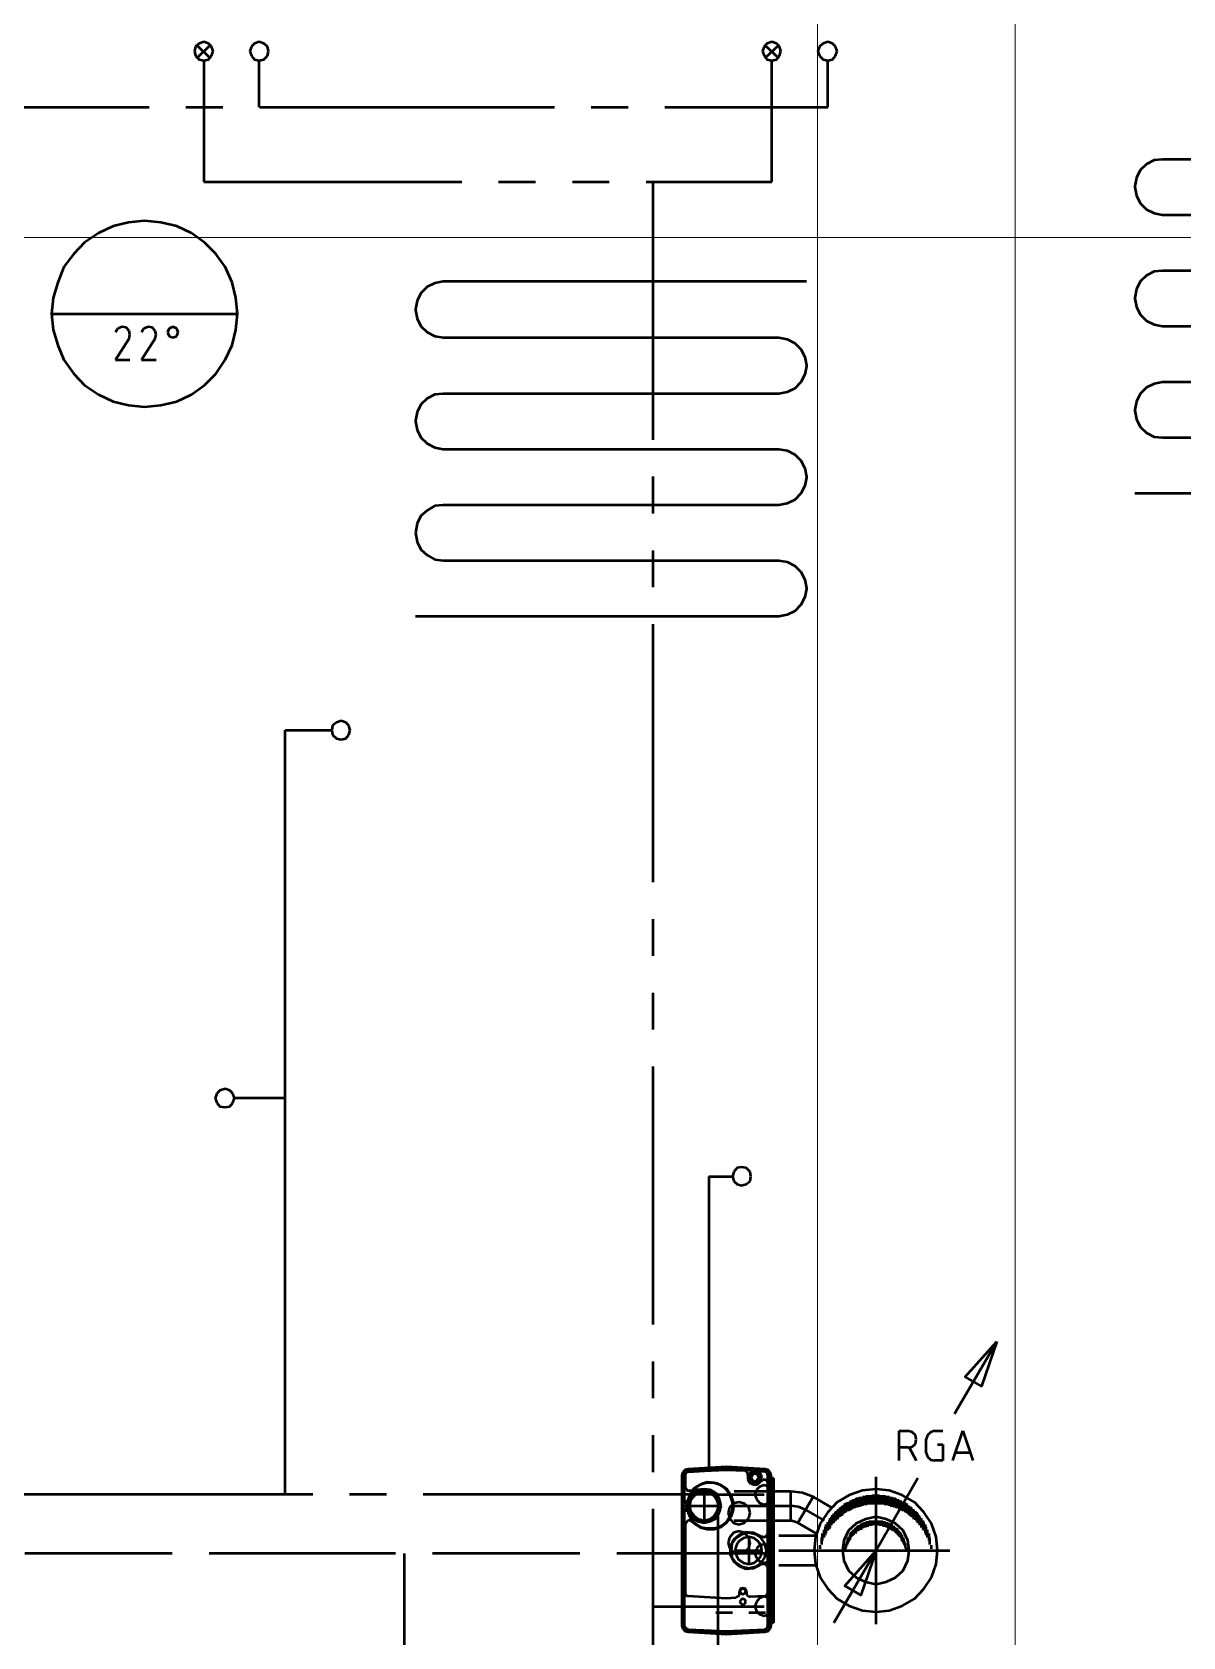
# Model space of a CAD drawing. Header units: metres. Extents: x -4.5 to 35.1, y -3.6 to 25.4.
# Drawn here: x 10.932 to 14.055, y 7.396 to 11.749 of the extents above; entities that cross this region are included whole.
import ezdxf

# ---------------------------------------------------------------- set-up
doc = ezdxf.new("R2010")
doc.units = ezdxf.units.M
for name, pattern in [('GETRENNT2_S6', [1.2, 0.7, -0.1, 0.1, -0.1, 0.1, -0.1]), ('STRICHLINIE2_S3', [0.5, 0.4, -0.1]), ('STRICHPUNKT2_S5', [1.1, 0.8, -0.1, 0.1, -0.1])]:
    doc.linetypes.add(name, pattern=pattern)
doc.layers.add('New_A Stramien', color=7, linetype='Continuous', lineweight=13)
doc.layers.add('Standard', color=7, linetype='Continuous', lineweight=25)

msp = doc.modelspace()

# ---------------------------------------------------------------- linework, layer by layer
at = {"layer": 'New_A Stramien', "color": 252, "linetype": 'Continuous', "lineweight": 13}
msp.add_line((13.6, -1.8), (13.6, 23.46), dxfattribs=at)
msp.add_line((13.6, -1.8), (13.6, 23.46), dxfattribs=at)
at = {"layer": 'Standard', "color": 252, "linetype": 'Continuous', "lineweight": 13}
for p, q in [((13.0633, -3.2638), (13.0633, 25.0491)), ((13.0633, -3.2638), (13.0633, 25.0491)), ((-4.1221, 11.1917), (26.8317, 11.1917)), ((-4.1221, 11.1917), (26.8317, 11.1917))]:
    msp.add_line(p, q, dxfattribs=at)
at = {"layer": 'Standard', "color": 1, "linetype": 'GETRENNT2_S6', "lineweight": 50}
for p, q in [((11.3755, 11.7096), (11.3734, 11.6971)), ((11.3859, 11.718), (11.3755, 11.7096)), ((11.3797, 11.7138), (11.4151, 11.6784)), ((11.4151, 11.7138), (11.3797, 11.6784)), ((11.3984, 11.7221), (11.3859, 11.718)), ((11.4109, 11.718), (11.3984, 11.7221)), ((11.4193, 11.7096), (11.4109, 11.718)), ((11.4234, 11.6971), (11.4193, 11.7096)), ((12.9188, 11.7096), (12.9146, 11.6971)), ((12.9271, 11.718), (12.9188, 11.7096)), ((12.9209, 11.7138), (12.9584, 11.6784)), ((12.9584, 11.7138), (12.9209, 11.6784)), ((12.9396, 11.7221), (12.9271, 11.718)), ((12.9521, 11.718), (12.9396, 11.7221)), ((12.9604, 11.7096), (12.9521, 11.718)), ((12.9646, 11.6971), (12.9604, 11.7096)), ((11.3734, 11.6971), (11.3755, 11.6846)), ((11.3755, 11.6846), (11.3859, 11.6742)), ((11.3859, 11.6742), (11.3984, 11.6721)), ((11.3984, 11.6721), (11.4109, 11.6742)), ((11.3984, 11.6721), (11.3984, 11.343)), ((11.4109, 11.6742), (11.4193, 11.6846)), ((11.4193, 11.6846), (11.4234, 11.6971)), ((12.9146, 11.6971), (12.9188, 11.6846)), ((12.9188, 11.6846), (12.9271, 11.6742)), ((12.9271, 11.6742), (12.9396, 11.6721)), ((12.9396, 11.6721), (12.9521, 11.6742)), ((12.9396, 11.343), (12.9396, 11.6721)), ((12.9521, 11.6742), (12.9604, 11.6846)), ((12.9604, 11.6846), (12.9646, 11.6971)), ((11.3984, 11.343), (12.9396, 11.343)), ((12.6167, 11.343), (12.6167, 6.0787)), ((12.6167, 7.4781), (12.9188, 7.4781))]:
    msp.add_line(p, q, dxfattribs=at)
at = {"layer": 'Standard', "color": 5, "linetype": 'Continuous', "lineweight": 50}
for p, q in [((11.5276, 11.7096), (11.5234, 11.6971)), ((11.5359, 11.718), (11.5276, 11.7096)), ((11.5485, 11.7221), (11.5359, 11.718)), ((11.561, 11.718), (11.5485, 11.7221)), ((11.5714, 11.7096), (11.561, 11.718)), ((11.5735, 11.6971), (11.5714, 11.7096)), ((13.0688, 11.7096), (13.0646, 11.6971)), ((13.0792, 11.718), (13.0688, 11.7096)), ((13.0917, 11.7221), (13.0792, 11.718)), ((13.1042, 11.718), (13.0917, 11.7221)), ((13.1125, 11.7096), (13.1042, 11.718)), ((13.1167, 11.6971), (13.1125, 11.7096)), ((11.5234, 11.6971), (11.5276, 11.6846)), ((11.5276, 11.6846), (11.5359, 11.6742)), ((11.5359, 11.6742), (11.5485, 11.6721)), ((11.5485, 11.6721), (11.561, 11.6742)), ((11.5485, 11.5451), (11.5485, 11.6721)), ((11.561, 11.6742), (11.5714, 11.6846)), ((11.5714, 11.6846), (11.5735, 11.6971)), ((13.0646, 11.6971), (13.0688, 11.6846)), ((13.0688, 11.6846), (13.0792, 11.6742)), ((13.0792, 11.6742), (13.0917, 11.6721)), ((13.0917, 11.6721), (13.1042, 11.6742)), ((13.0917, 11.5451), (13.0917, 11.6721)), ((13.1042, 11.6742), (13.1125, 11.6846)), ((13.1125, 11.6846), (13.1167, 11.6971)), ((11.6187, 7.7823), (11.6187, 9.8554)), ((11.6187, 9.8554), (11.7458, 9.8554)), ((11.7478, 9.8679), (11.7458, 9.8554)), ((11.7458, 9.8554), (11.7478, 9.8429)), ((11.7583, 9.8762), (11.7478, 9.8679)), ((11.7478, 9.8429), (11.7583, 9.8324)), ((11.7708, 9.8804), (11.7583, 9.8762)), ((11.7833, 9.8762), (11.7708, 9.8804)), ((11.7916, 9.8679), (11.7833, 9.8762)), ((11.7833, 9.8324), (11.7916, 9.8429)), ((11.7958, 9.8554), (11.7916, 9.8679)), ((11.7916, 9.8429), (11.7958, 9.8554)), ((11.7583, 9.8324), (11.7708, 9.8304)), ((11.7708, 9.8304), (11.7833, 9.8324)), ((11.4562, 8.8824), (11.4416, 8.8782)), ((11.4687, 8.8782), (11.4562, 8.8824)), ((11.4332, 8.8699), (11.4291, 8.8574)), ((11.4291, 8.8574), (11.4332, 8.8449)), ((11.4416, 8.8782), (11.4332, 8.8699)), ((11.4332, 8.8449), (11.4416, 8.8345)), ((11.477, 8.8699), (11.4687, 8.8782)), ((11.4687, 8.8345), (11.477, 8.8449)), ((11.4811, 8.8574), (11.477, 8.8699)), ((11.477, 8.8449), (11.4811, 8.8574)), ((11.6187, 8.8574), (11.4811, 8.8574)), ((11.4416, 8.8345), (11.4562, 8.8324)), ((11.4562, 8.8324), (11.4687, 8.8345)), ((12.8453, 8.6678), (12.8369, 8.6574)), ((12.8578, 8.6699), (12.8453, 8.6678)), ((12.8703, 8.6678), (12.8578, 8.6699)), ((12.8807, 8.6574), (12.8703, 8.6678)), ((12.7687, 8.6449), (12.8328, 8.6449)), ((12.8369, 8.6574), (12.8328, 8.6449)), ((12.8328, 8.6449), (12.8369, 8.6324)), ((12.8369, 8.6324), (12.8453, 8.624)), ((12.8453, 8.624), (12.8578, 8.6199)), ((12.8578, 8.6199), (12.8703, 8.624)), ((12.8703, 8.624), (12.8807, 8.6324)), ((12.8828, 8.6449), (12.8807, 8.6574)), ((12.8807, 8.6324), (12.8828, 8.6449))]:
    msp.add_line(p, q, dxfattribs=at)
at = {"layer": 'Standard', "color": 5, "linetype": 'STRICHPUNKT2_S5', "lineweight": 50}
for p, q in [((10.4498, 11.5451), (13.0917, 11.5451)), ((12.7687, 8.6449), (12.7687, 7.7823)), ((12.7937, 7.7823), (10.4498, 7.7823)), ((12.7937, 6.9718), (12.7937, 7.7823))]:
    msp.add_line(p, q, dxfattribs=at)
at = {"layer": 'Standard', "color": 52, "linetype": 'Continuous', "lineweight": 50}
for p, q in [((13.9397, 11.3742), (13.9293, 11.3534)), ((13.9563, 11.3909), (13.9397, 11.3742)), ((13.9772, 11.4013), (13.9563, 11.3909)), ((14.0001, 11.4034), (13.9772, 11.4013)), ((14.9856, 11.4034), (14.0001, 11.4034)), ((13.9293, 11.3534), (13.9251, 11.3305)), ((13.9251, 11.3305), (13.9251, 11.3284)), ((13.9251, 11.3284), (13.9293, 11.3055)), ((13.9293, 11.3055), (13.9397, 11.2846)), ((13.9397, 11.2846), (13.9563, 11.268)), ((11.1937, 11.2325), (11.152, 11.2221)), ((11.2374, 11.2367), (11.1937, 11.2325)), ((11.2812, 11.2325), (11.2374, 11.2367)), ((11.3249, 11.2221), (11.2812, 11.2325)), ((13.9563, 11.268), (13.9772, 11.2575)), ((13.9772, 11.2575), (14.0001, 11.2534)), ((14.0001, 11.2534), (14.9106, 11.2534)), ((11.1124, 11.2034), (11.0749, 11.1784)), ((11.152, 11.2221), (11.1124, 11.2034)), ((11.3645, 11.2034), (11.3249, 11.2221)), ((11.3999, 11.1784), (11.3645, 11.2034)), ((11.0457, 11.1471), (11.0186, 11.1117)), ((11.0749, 11.1784), (11.0457, 11.1471)), ((11.4312, 11.1471), (11.3999, 11.1784)), ((11.4562, 11.1117), (11.4312, 11.1471)), ((11.0186, 11.1117), (11.002, 11.07)), ((11.4749, 11.07), (11.4562, 11.1117)), ((14.0001, 11.1013), (13.9772, 11.0992)), ((14.9106, 11.1013), (14.0001, 11.1013)), ((11.002, 11.07), (10.9895, 11.0284)), ((11.4854, 11.0284), (11.4749, 11.07)), ((12.0041, 11.0575), (11.9875, 11.0408)), ((12.025, 11.0679), (12.0041, 11.0575)), ((12.0479, 11.0721), (12.025, 11.0679)), ((13.0334, 11.0721), (12.0479, 11.0721)), ((13.9397, 11.0721), (13.9293, 11.0513)), ((13.9563, 11.0888), (13.9397, 11.0721)), ((13.9772, 11.0992), (13.9563, 11.0888)), ((10.9895, 11.0284), (10.9853, 10.9846)), ((11.4895, 10.9846), (11.4854, 11.0284)), ((11.977, 11.02), (11.9729, 10.9971)), ((11.9875, 11.0408), (11.977, 11.02)), ((13.9293, 11.0513), (13.9251, 11.0284)), ((13.9251, 11.0284), (13.9251, 11.0263)), ((13.9251, 11.0263), (13.9293, 11.0034)), ((10.9853, 10.9846), (11.4895, 10.9846)), ((10.9853, 10.9846), (10.9895, 10.9409)), ((11.4854, 10.9409), (11.4895, 10.9846)), ((11.9729, 10.9971), (11.9729, 10.995)), ((11.9729, 10.995), (11.977, 10.9721)), ((11.977, 10.9721), (11.9875, 10.9513)), ((13.9293, 11.0034), (13.9397, 10.9825)), ((13.9397, 10.9825), (13.9563, 10.9659)), ((10.9895, 10.9409), (11.002, 10.8992)), ((11.1645, 10.945), (11.1582, 10.9346)), ((11.177, 10.9492), (11.1645, 10.945)), ((11.1874, 10.9471), (11.177, 10.9492)), ((11.1957, 10.9388), (11.1874, 10.9471)), ((11.1978, 10.9284), (11.1957, 10.9388)), ((11.1957, 10.9179), (11.1978, 10.9284)), ((11.2353, 10.945), (11.2291, 10.9346)), ((11.2478, 10.9492), (11.2353, 10.945)), ((11.2582, 10.9471), (11.2478, 10.9492)), ((11.2666, 10.9388), (11.2582, 10.9471)), ((11.2687, 10.9284), (11.2666, 10.9388)), ((11.2666, 10.9179), (11.2687, 10.9284)), ((11.3041, 10.945), (11.2999, 10.9346)), ((11.2999, 10.9346), (11.3041, 10.9242)), ((11.3145, 10.9492), (11.3041, 10.945)), ((11.3249, 10.945), (11.3145, 10.9492)), ((11.3291, 10.9346), (11.3249, 10.945)), ((11.3249, 10.9242), (11.3291, 10.9346)), ((11.4749, 10.8992), (11.4854, 10.9409)), ((11.9875, 10.9513), (12.0041, 10.9346)), ((12.0041, 10.9346), (12.025, 10.9242)), ((13.9563, 10.9659), (13.9772, 10.9554)), ((13.9772, 10.9554), (14.0001, 10.9513)), ((14.0001, 10.9513), (14.9106, 10.9513)), ((11.002, 10.8992), (11.0186, 10.8596)), ((11.1957, 10.9179), (11.1582, 10.8596)), ((11.2666, 10.9179), (11.2291, 10.8596)), ((11.3041, 10.9242), (11.3145, 10.92)), ((11.3145, 10.92), (11.3249, 10.9242)), ((11.4562, 10.8596), (11.4749, 10.8992)), ((12.025, 10.9242), (12.0479, 10.92)), ((12.0479, 10.92), (12.9584, 10.92)), ((12.9584, 10.92), (12.9813, 10.9159)), ((12.9813, 10.9159), (13.0021, 10.9054)), ((13.0021, 10.9054), (13.0188, 10.8888)), ((13.0188, 10.8888), (13.0292, 10.8679)), ((11.0186, 10.8596), (11.0457, 10.8221)), ((11.1582, 10.8596), (11.1978, 10.8596)), ((11.2291, 10.8596), (11.2687, 10.8596)), ((11.4312, 10.8221), (11.4562, 10.8596)), ((13.0292, 10.8679), (13.0334, 10.845)), ((13.0334, 10.8429), (13.0292, 10.82)), ((13.0334, 10.845), (13.0334, 10.8429)), ((11.0457, 10.8221), (11.0749, 10.7908)), ((11.3999, 10.7908), (11.4312, 10.8221)), ((13.0188, 10.7992), (13.0021, 10.7825)), ((13.0292, 10.82), (13.0188, 10.7992)), ((14.0001, 10.7992), (13.9772, 10.795)), ((14.9106, 10.7992), (14.0001, 10.7992)), ((11.0749, 10.7908), (11.1124, 10.7658)), ((11.1124, 10.7658), (11.152, 10.7471)), ((11.3249, 10.7471), (11.3645, 10.7658)), ((11.3645, 10.7658), (11.3999, 10.7908)), ((12.0041, 10.7554), (11.9875, 10.7388)), ((12.025, 10.7658), (12.0041, 10.7554)), ((12.0479, 10.7679), (12.025, 10.7658)), ((12.9584, 10.7679), (12.0479, 10.7679)), ((12.9813, 10.7721), (12.9584, 10.7679)), ((13.0021, 10.7825), (12.9813, 10.7721)), ((13.9397, 10.7679), (13.9293, 10.7471)), ((13.9563, 10.7846), (13.9397, 10.7679)), ((13.9772, 10.795), (13.9563, 10.7846)), ((11.152, 10.7471), (11.1937, 10.7367)), ((11.1937, 10.7367), (11.2374, 10.7325)), ((11.2374, 10.7325), (11.2812, 10.7367)), ((11.2812, 10.7367), (11.3249, 10.7471)), ((11.977, 10.7179), (11.9729, 10.695)), ((11.9875, 10.7388), (11.977, 10.7179)), ((13.9293, 10.7471), (13.9251, 10.7242)), ((13.9251, 10.7242), (13.9251, 10.7221)), ((13.9251, 10.7221), (13.9293, 10.6992)), ((11.9729, 10.695), (11.9729, 10.6929)), ((11.9729, 10.6929), (11.977, 10.67)), ((11.977, 10.67), (11.9875, 10.6492)), ((13.9293, 10.6992), (13.9397, 10.6783)), ((13.9397, 10.6783), (13.9563, 10.6617)), ((11.9875, 10.6492), (12.0041, 10.6325)), ((12.0041, 10.6325), (12.025, 10.6221)), ((12.025, 10.6221), (12.0479, 10.6179)), ((13.9563, 10.6617), (13.9772, 10.6512)), ((13.9772, 10.6512), (14.0001, 10.6492)), ((14.0001, 10.6492), (14.9106, 10.6492)), ((12.0479, 10.6179), (12.9584, 10.6179)), ((12.9584, 10.6179), (12.9813, 10.6137)), ((12.9813, 10.6137), (13.0021, 10.6033)), ((13.0021, 10.6033), (13.0188, 10.5867)), ((13.0188, 10.5867), (13.0292, 10.5658)), ((13.0292, 10.5658), (13.0334, 10.5429)), ((13.0334, 10.5408), (13.0292, 10.5179)), ((13.0334, 10.5429), (13.0334, 10.5408)), ((13.0188, 10.4971), (13.0021, 10.4804)), ((13.0292, 10.5179), (13.0188, 10.4971)), ((14.9106, 10.4971), (13.9251, 10.4971)), ((12.0041, 10.4512), (11.9875, 10.4367)), ((12.025, 10.4637), (12.0041, 10.4512)), ((12.0479, 10.4658), (12.025, 10.4637)), ((12.9584, 10.4658), (12.0479, 10.4658)), ((12.9813, 10.47), (12.9584, 10.4658)), ((13.0021, 10.4804), (12.9813, 10.47)), ((11.977, 10.4158), (11.9729, 10.3908)), ((11.9875, 10.4367), (11.977, 10.4158)), ((11.9729, 10.3908), (11.977, 10.3658)), ((11.977, 10.3658), (11.9875, 10.345)), ((11.9875, 10.345), (12.0041, 10.3304)), ((12.0041, 10.3304), (12.025, 10.3179)), ((12.025, 10.3179), (12.0479, 10.3158)), ((12.0479, 10.3158), (12.9584, 10.3158)), ((12.9584, 10.3158), (12.9813, 10.3116)), ((12.9813, 10.3116), (13.0021, 10.3012)), ((13.0021, 10.3012), (13.0188, 10.2846)), ((13.0188, 10.2846), (13.0292, 10.2637)), ((13.0292, 10.2637), (13.0334, 10.2408)), ((13.0334, 10.2387), (13.0292, 10.2158)), ((13.0334, 10.2408), (13.0334, 10.2387)), ((13.0188, 10.195), (13.0021, 10.1783)), ((13.0292, 10.2158), (13.0188, 10.195)), ((12.9584, 10.1637), (11.9729, 10.1637)), ((12.9813, 10.1679), (12.9584, 10.1637)), ((13.0021, 10.1783), (12.9813, 10.1679))]:
    msp.add_line(p, q, dxfattribs=at)
at = {"layer": 'Standard', "color": 3, "linetype": 'Continuous', "lineweight": 50}
for p, q in [((13.5501, 8.1969), (13.4355, 8.0011)), ((13.2855, 7.874), (13.2855, 7.9552)), ((13.2855, 7.9552), (13.3084, 7.9552)), ((13.3209, 7.9511), (13.3084, 7.9552)), ((13.3292, 7.9427), (13.3209, 7.9511)), ((13.3313, 7.9323), (13.3292, 7.9427)), ((13.3292, 7.9198), (13.3313, 7.9323)), ((13.3625, 7.9427), (13.3584, 7.9323)), ((13.3584, 7.8948), (13.3584, 7.9323)), ((13.3709, 7.9511), (13.3625, 7.9427)), ((13.3813, 7.9552), (13.3709, 7.9511)), ((13.3813, 7.9552), (13.4042, 7.9552)), ((13.4313, 7.874), (13.4584, 7.9552)), ((13.4584, 7.9552), (13.4855, 7.874)), ((13.3084, 7.9094), (13.2855, 7.9094)), ((13.3084, 7.9094), (13.3209, 7.9115)), ((13.3125, 7.9094), (13.3313, 7.874)), ((13.3209, 7.9115), (13.3292, 7.9198)), ((13.3584, 7.8948), (13.3625, 7.8844)), ((13.3625, 7.8844), (13.3709, 7.8761)), ((13.3896, 7.9177), (13.4042, 7.9177)), ((13.4042, 7.9177), (13.4042, 7.874)), ((13.4771, 7.8948), (13.4396, 7.8948)), ((12.6979, 7.8427), (12.6958, 7.8344)), ((12.7042, 7.849), (12.6979, 7.8427)), ((12.7021, 7.8448), (12.6979, 7.8344)), ((12.7125, 7.849), (12.7021, 7.8448)), ((12.7062, 7.8407), (12.7021, 7.8344)), ((12.7125, 7.8511), (12.7042, 7.849)), ((12.7062, 7.8407), (12.7042, 7.8365)), ((12.7042, 7.8365), (12.7042, 7.8344)), ((12.7125, 7.8448), (12.7062, 7.8407)), ((12.7083, 7.8427), (12.7062, 7.8407)), ((12.7125, 7.8427), (12.7083, 7.8427)), ((12.8167, 7.8573), (12.7125, 7.8511)), ((12.7125, 7.849), (12.8167, 7.8552)), ((12.7125, 7.8448), (12.8167, 7.849)), ((12.8167, 7.849), (12.7125, 7.8427)), ((12.9209, 7.8511), (12.8167, 7.8573)), ((12.8167, 7.8552), (12.9209, 7.849)), ((12.8167, 7.849), (12.8167, 7.8511)), ((12.8834, 7.8469), (12.8167, 7.849)), ((12.8167, 7.849), (12.8667, 7.8469)), ((12.8709, 7.8448), (12.8667, 7.8469)), ((12.8729, 7.8427), (12.8709, 7.8448)), ((12.875, 7.8386), (12.8729, 7.8427)), ((12.875, 7.8344), (12.875, 7.8386)), ((12.8771, 7.8365), (12.875, 7.8281)), ((12.8834, 7.8448), (12.8771, 7.8365)), ((12.8792, 7.8365), (12.8771, 7.8281)), ((12.8854, 7.8427), (12.8792, 7.8365)), ((12.8834, 7.8386), (12.8792, 7.8281)), ((12.8834, 7.8469), (12.8854, 7.8448)), ((12.8854, 7.8448), (12.8834, 7.8448)), ((12.8938, 7.8427), (12.8834, 7.8386)), ((12.8875, 7.8365), (12.8834, 7.8281)), ((12.8938, 7.8448), (12.8854, 7.8427)), ((12.8938, 7.8386), (12.8875, 7.8365)), ((12.9021, 7.8427), (12.8938, 7.8448)), ((12.9042, 7.8386), (12.8938, 7.8427)), ((12.9, 7.8365), (12.8938, 7.8386)), ((12.9042, 7.8281), (12.9, 7.8365)), ((12.9084, 7.8365), (12.9021, 7.8427)), ((12.9042, 7.8427), (12.9042, 7.8448)), ((12.9042, 7.8448), (12.9063, 7.8448)), ((12.9104, 7.8365), (12.9042, 7.8427)), ((12.9084, 7.8281), (12.9042, 7.8386)), ((12.9209, 7.8448), (12.9063, 7.8448)), ((12.9104, 7.8281), (12.9084, 7.8365)), ((12.9125, 7.8261), (12.9104, 7.8365)), ((12.9292, 7.849), (12.9209, 7.8511)), ((12.9313, 7.8448), (12.9209, 7.849)), ((12.9271, 7.8407), (12.9209, 7.8448)), ((12.9292, 7.8344), (12.9271, 7.8407)), ((12.9354, 7.8427), (12.9292, 7.849)), ((12.9354, 7.8344), (12.9313, 7.8448)), ((12.9375, 7.8344), (12.9354, 7.8427)), ((13.3709, 7.8761), (13.3813, 7.874)), ((13.4042, 7.874), (13.3813, 7.874)), ((12.6958, 7.8344), (12.6958, 7.426)), ((12.6979, 7.426), (12.6979, 7.8344)), ((12.7021, 7.8344), (12.7021, 7.7635)), ((12.7042, 7.8344), (12.7042, 7.8052)), ((12.7042, 7.8052), (12.7042, 7.8011)), ((12.7042, 7.8011), (12.7062, 7.799)), ((12.7062, 7.799), (12.7083, 7.7948)), ((12.7083, 7.7948), (12.7104, 7.7927)), ((12.7104, 7.7927), (12.7208, 7.7927)), ((12.7271, 7.7948), (12.7167, 7.7802)), ((12.7354, 7.8031), (12.7208, 7.7886)), ((12.7208, 7.7927), (12.725, 7.7948)), ((12.7375, 7.7948), (12.7229, 7.7844)), ((12.725, 7.7948), (12.7292, 7.799)), ((12.7438, 7.8073), (12.7271, 7.7948)), ((12.7458, 7.8094), (12.7292, 7.799)), ((12.7521, 7.8115), (12.7354, 7.8031)), ((12.7562, 7.7969), (12.7375, 7.7948)), ((12.7562, 7.7927), (12.7396, 7.7886)), ((12.7562, 7.7927), (12.7396, 7.7906)), ((12.7625, 7.8136), (12.7438, 7.8073)), ((12.7646, 7.8156), (12.7458, 7.8094)), ((12.7729, 7.8136), (12.7521, 7.8115)), ((12.7729, 7.7948), (12.7562, 7.7969)), ((12.7708, 7.7886), (12.7562, 7.7927)), ((12.7729, 7.7906), (12.7562, 7.7927)), ((12.7812, 7.8136), (12.7625, 7.8136)), ((12.7833, 7.8136), (12.7646, 7.8156)), ((12.7917, 7.8115), (12.7729, 7.8136)), ((12.7896, 7.7844), (12.7729, 7.7948)), ((12.8, 7.8073), (12.7812, 7.8136)), ((12.8021, 7.8073), (12.7833, 7.8136)), ((12.8084, 7.8031), (12.7917, 7.8115)), ((12.8167, 7.7948), (12.8, 7.8073)), ((12.8188, 7.7969), (12.8021, 7.8073)), ((12.8229, 7.7886), (12.8084, 7.8031)), ((12.8271, 7.7802), (12.8167, 7.7948)), ((12.8292, 7.7802), (12.8188, 7.7969)), ((12.875, 7.8344), (12.875, 7.824)), ((12.875, 7.8281), (12.8771, 7.8198)), ((12.875, 7.824), (12.8792, 7.8136)), ((12.8771, 7.8281), (12.8792, 7.8198)), ((12.8771, 7.8198), (12.8834, 7.8136)), ((12.8792, 7.8281), (12.8834, 7.8177)), ((12.8792, 7.8198), (12.8854, 7.8136)), ((12.8792, 7.8136), (12.8896, 7.8094)), ((12.8834, 7.8281), (12.8875, 7.8219)), ((12.8834, 7.8177), (12.8938, 7.8156)), ((12.8834, 7.8136), (12.8938, 7.8094)), ((12.8854, 7.8136), (12.8938, 7.8115)), ((12.8875, 7.8219), (12.8938, 7.8177)), ((12.8896, 7.8094), (12.9, 7.8094)), ((12.8938, 7.8177), (12.9, 7.8219)), ((12.8938, 7.8156), (12.9042, 7.8177)), ((12.8938, 7.8115), (12.9021, 7.8136)), ((12.8938, 7.8094), (12.9021, 7.8115)), ((12.8979, 7.7948), (12.8938, 7.7823)), ((12.9063, 7.8031), (12.8979, 7.7948)), ((12.9, 7.8219), (12.9042, 7.8281)), ((12.9, 7.8094), (12.9084, 7.8156)), ((12.9021, 7.8136), (12.9084, 7.8198)), ((12.9021, 7.8115), (12.9084, 7.8177)), ((12.9042, 7.8177), (12.9084, 7.8281)), ((12.9188, 7.8073), (12.9063, 7.8031)), ((12.9084, 7.8198), (12.9104, 7.8281)), ((12.9084, 7.8177), (12.9125, 7.8261)), ((12.9104, 7.8177), (12.9084, 7.8156)), ((12.9125, 7.8198), (12.9104, 7.8177)), ((12.9167, 7.8219), (12.9125, 7.8198)), ((12.9229, 7.8219), (12.9167, 7.8219)), ((12.9313, 7.8031), (12.9188, 7.8073)), ((12.925, 7.8198), (12.9229, 7.8219)), ((12.9271, 7.8177), (12.925, 7.8198)), ((12.9292, 7.8136), (12.9271, 7.8177)), ((12.9292, 7.426), (12.9292, 7.8344)), ((12.9292, 7.8115), (12.9292, 7.8136)), ((12.9292, 7.6802), (12.9292, 7.8115)), ((12.9417, 7.7948), (12.9313, 7.8031)), ((12.9354, 7.8344), (12.9354, 7.426)), ((12.9375, 7.426), (12.9375, 7.8344)), ((12.9438, 7.8261), (12.9375, 7.8261)), ((12.9396, 7.8261), (12.9396, 7.4323)), ((12.9396, 7.7906), (12.9396, 7.7927)), ((12.9438, 7.7823), (12.9417, 7.7948)), ((12.9438, 7.8261), (12.9438, 7.4343)), ((13.1855, 7.7927), (13.15, 7.7802)), ((13.223, 7.7969), (13.1855, 7.7927)), ((13.223, 7.4302), (13.223, 7.8302)), ((13.3355, 7.8261), (13.223, 7.6302)), ((13.2584, 7.7927), (13.223, 7.7969)), ((13.2938, 7.7802), (13.2584, 7.7927)), ((12.6979, 7.7635), (12.6979, 7.7656)), ((12.7083, 7.7635), (12.6979, 7.7635)), ((12.6979, 7.7635), (12.6979, 7.7385)), ((12.6979, 7.7385), (12.6979, 7.7635)), ((12.7, 7.7635), (12.7, 7.7656)), ((12.7083, 7.7635), (12.7, 7.7635)), ((12.7104, 7.7615), (12.7, 7.7615)), ((12.7, 7.7615), (12.7, 7.7594)), ((12.7083, 7.7594), (12.7, 7.7594)), ((12.7, 7.751), (12.7, 7.7531)), ((12.7, 7.751), (12.7083, 7.751)), ((12.7083, 7.751), (12.7, 7.751)), ((12.7125, 7.7698), (12.7083, 7.751)), ((12.7083, 7.7635), (12.7083, 7.7385)), ((12.7083, 7.751), (12.7125, 7.7323)), ((12.7167, 7.7802), (12.7104, 7.7615)), ((12.7125, 7.7698), (12.7104, 7.751)), ((12.7104, 7.751), (12.7125, 7.7344)), ((12.7208, 7.7886), (12.7125, 7.7698)), ((12.7229, 7.7844), (12.7125, 7.7698)), ((12.7187, 7.7677), (12.7146, 7.751)), ((12.7167, 7.7677), (12.7146, 7.751)), ((12.7146, 7.751), (12.7187, 7.7365)), ((12.7146, 7.751), (12.7167, 7.7344)), ((12.7271, 7.7802), (12.7167, 7.7677)), ((12.7187, 7.7656), (12.7167, 7.751)), ((12.7167, 7.751), (12.7187, 7.7365)), ((12.7271, 7.7802), (12.7187, 7.7677)), ((12.7292, 7.7781), (12.7187, 7.7656)), ((12.7187, 7.751), (12.7937, 7.751)), ((12.7187, 7.751), (12.7937, 7.751)), ((12.7396, 7.7906), (12.7271, 7.7802)), ((12.7396, 7.7886), (12.7271, 7.7802)), ((12.7417, 7.7865), (12.7292, 7.7781)), ((12.7562, 7.7906), (12.7417, 7.7865)), ((12.7708, 7.7865), (12.7562, 7.7906)), ((12.7562, 7.7886), (12.7562, 7.7135)), ((12.7562, 7.7886), (12.7562, 7.7135)), ((12.7854, 7.7802), (12.7708, 7.7886)), ((12.7833, 7.7781), (12.7708, 7.7865)), ((12.7854, 7.7802), (12.7729, 7.7906)), ((12.7917, 7.7656), (12.7833, 7.7781)), ((12.7937, 7.7677), (12.7854, 7.7802)), ((12.7937, 7.7677), (12.7854, 7.7802)), ((12.7979, 7.7698), (12.7896, 7.7844)), ((12.7958, 7.751), (12.7917, 7.7656)), ((12.7917, 7.7365), (12.7958, 7.751)), ((12.7937, 7.7823), (12.9188, 7.7823)), ((12.7979, 7.751), (12.7937, 7.7677)), ((12.7979, 7.751), (12.7937, 7.7677)), ((12.7937, 7.7365), (12.7979, 7.751)), ((12.7937, 7.7344), (12.7979, 7.751)), ((12.8021, 7.751), (12.7979, 7.7698)), ((12.7979, 7.7344), (12.8021, 7.751)), ((12.8313, 7.7698), (12.8229, 7.7886)), ((12.8354, 7.7573), (12.825, 7.7469)), ((12.8334, 7.7615), (12.8271, 7.7802)), ((12.8354, 7.7615), (12.8292, 7.7802)), ((12.8354, 7.751), (12.8313, 7.7698)), ((12.8313, 7.7323), (12.8354, 7.751)), ((12.8334, 7.7406), (12.8334, 7.7615)), ((12.85, 7.7615), (12.8354, 7.7573)), ((12.8354, 7.7406), (12.8354, 7.7615)), ((12.9917, 7.7906), (12.8375, 7.7906)), ((12.8375, 7.751), (12.9917, 7.751)), ((12.8646, 7.7573), (12.85, 7.7615)), ((12.8771, 7.7469), (12.8646, 7.7573)), ((12.8938, 7.7823), (12.8979, 7.7698)), ((12.8979, 7.7698), (12.9063, 7.7594)), ((12.9063, 7.7594), (12.9188, 7.7552)), ((12.9188, 7.7552), (12.9313, 7.7594)), ((12.9313, 7.7594), (12.9417, 7.7698)), ((12.9396, 7.7906), (12.9417, 7.7886)), ((12.9396, 7.774), (12.9417, 7.774)), ((12.9396, 7.774), (12.9396, 7.7719)), ((12.9417, 7.7886), (12.9417, 7.774)), ((12.9417, 7.7698), (12.9438, 7.7823)), ((12.9917, 7.7115), (12.9917, 7.7906)), ((13.0229, 7.7865), (12.9917, 7.7906)), ((13.0125, 7.749), (12.9917, 7.751)), ((13.0104, 7.7052), (13.0521, 7.7761)), ((13.0313, 7.7406), (13.0125, 7.749)), ((13.0521, 7.7761), (13.0229, 7.7865)), ((13.1021, 7.7469), (13.0521, 7.7761)), ((13.1167, 7.7615), (13.0917, 7.7344)), ((13.15, 7.7802), (13.1167, 7.7615)), ((13.1292, 7.724), (13.1292, 7.749)), ((13.1313, 7.726), (13.1313, 7.751)), ((13.1355, 7.7302), (13.1355, 7.7531)), ((13.1375, 7.7323), (13.1375, 7.7573)), ((13.1417, 7.7344), (13.1417, 7.7594)), ((13.1459, 7.7365), (13.1459, 7.7615)), ((13.148, 7.7365), (13.148, 7.7615)), ((13.1521, 7.7385), (13.1521, 7.7635)), ((13.1542, 7.7406), (13.1542, 7.7656)), ((13.1584, 7.7427), (13.1584, 7.7677)), ((13.1625, 7.7448), (13.1625, 7.7698)), ((13.1646, 7.7448), (13.1646, 7.7698)), ((13.1688, 7.7469), (13.1688, 7.7719)), ((13.1709, 7.7469), (13.1709, 7.774)), ((13.175, 7.749), (13.175, 7.774)), ((13.1792, 7.749), (13.1792, 7.7761)), ((13.1813, 7.751), (13.1813, 7.7761)), ((13.1855, 7.751), (13.1855, 7.7761)), ((13.1896, 7.7531), (13.1896, 7.7781)), ((13.1917, 7.7531), (13.1917, 7.7781)), ((13.1959, 7.7531), (13.1959, 7.7781)), ((13.198, 7.7552), (13.198, 7.7802)), ((13.2021, 7.7552), (13.2021, 7.7802)), ((13.2063, 7.7552), (13.2063, 7.7802)), ((13.2084, 7.7552), (13.2084, 7.7802)), ((13.2125, 7.7552), (13.2125, 7.7802)), ((13.2146, 7.7552), (13.2146, 7.7823)), ((13.2188, 7.7552), (13.2188, 7.7823)), ((13.223, 7.7552), (13.223, 7.7823)), ((13.2251, 7.7552), (13.2251, 7.7823)), ((13.2292, 7.7552), (13.2292, 7.7823)), ((13.2313, 7.7552), (13.2313, 7.7802)), ((13.2355, 7.7552), (13.2355, 7.7802)), ((13.2396, 7.7552), (13.2396, 7.7802)), ((13.2417, 7.7552), (13.2417, 7.7802)), ((13.2459, 7.7552), (13.2459, 7.7802)), ((13.248, 7.7531), (13.248, 7.7781)), ((13.2521, 7.7531), (13.2521, 7.7781)), ((13.2563, 7.7531), (13.2563, 7.7781)), ((13.2584, 7.751), (13.2584, 7.7761)), ((13.2625, 7.751), (13.2625, 7.7761)), ((13.2646, 7.749), (13.2646, 7.7761)), ((13.2688, 7.749), (13.2688, 7.774)), ((13.273, 7.7469), (13.273, 7.774)), ((13.275, 7.7469), (13.275, 7.7719)), ((13.2792, 7.7448), (13.2792, 7.7698)), ((13.2813, 7.7448), (13.2813, 7.7698)), ((13.2855, 7.7427), (13.2855, 7.7677)), ((13.2896, 7.7406), (13.2896, 7.7656)), ((13.2917, 7.7385), (13.2917, 7.7635)), ((13.3271, 7.7615), (13.2938, 7.7802)), ((13.2959, 7.7365), (13.2959, 7.7615)), ((13.3, 7.7365), (13.3, 7.7615)), ((13.3021, 7.7344), (13.3021, 7.7594)), ((13.3063, 7.7323), (13.3063, 7.7573)), ((13.3084, 7.7302), (13.3084, 7.7531)), ((13.3125, 7.726), (13.3125, 7.751)), ((13.3167, 7.724), (13.3167, 7.749)), ((13.3521, 7.7344), (13.3271, 7.7615)), ((12.6979, 7.7385), (12.6979, 7.7406)), ((12.7083, 7.7385), (12.6979, 7.7385)), ((12.7, 7.7427), (12.7, 7.7448)), ((12.7083, 7.7427), (12.7, 7.7427)), ((12.7, 7.7427), (12.7083, 7.7427)), ((12.7, 7.7385), (12.7, 7.7406)), ((12.7, 7.7385), (12.7083, 7.7385)), ((12.7021, 7.7385), (12.7021, 7.426)), ((12.7062, 7.7052), (12.7042, 7.701)), ((12.7083, 7.7073), (12.7062, 7.7052)), ((12.7083, 7.7406), (12.7104, 7.7406)), ((12.7104, 7.7094), (12.7083, 7.7073)), ((12.7104, 7.7406), (12.7167, 7.724)), ((12.7146, 7.7115), (12.7104, 7.7094)), ((12.7125, 7.7344), (12.7229, 7.7177)), ((12.7125, 7.7323), (12.7208, 7.7135)), ((12.7187, 7.7115), (12.7146, 7.7115)), ((12.7167, 7.7344), (12.7271, 7.7219)), ((12.7167, 7.724), (12.7271, 7.7073)), ((12.7187, 7.7365), (12.7292, 7.724)), ((12.7187, 7.7365), (12.7271, 7.7219)), ((12.7208, 7.7094), (12.7187, 7.7115)), ((12.7208, 7.7135), (12.7354, 7.701)), ((12.725, 7.7073), (12.7208, 7.7094)), ((12.7229, 7.7177), (12.7375, 7.7094)), ((12.7292, 7.7031), (12.725, 7.7073)), ((12.7271, 7.7219), (12.7396, 7.7135)), ((12.7271, 7.7219), (12.7396, 7.7115)), ((12.7271, 7.7073), (12.7438, 7.6948)), ((12.7292, 7.724), (12.7417, 7.7156)), ((12.7375, 7.7094), (12.7562, 7.7052)), ((12.7396, 7.7135), (12.7562, 7.7094)), ((12.7396, 7.7115), (12.7562, 7.7094)), ((12.7417, 7.7156), (12.7562, 7.7115)), ((12.7562, 7.7115), (12.7708, 7.7156)), ((12.7562, 7.7094), (12.7708, 7.7135)), ((12.7562, 7.7094), (12.7729, 7.7115)), ((12.7562, 7.7052), (12.7729, 7.7094)), ((12.7708, 7.7156), (12.7833, 7.724)), ((12.7708, 7.7135), (12.7854, 7.7219)), ((12.7729, 7.7115), (12.7854, 7.7219)), ((12.7729, 7.7094), (12.7896, 7.7177)), ((12.7833, 7.724), (12.7917, 7.7365)), ((12.7854, 7.7219), (12.7937, 7.7365)), ((12.7854, 7.7219), (12.7937, 7.7344)), ((12.7896, 7.7177), (12.7979, 7.7344)), ((12.8, 7.6948), (12.8167, 7.7073)), ((12.8021, 7.6948), (12.8188, 7.7073)), ((12.8084, 7.701), (12.8229, 7.7135)), ((12.8167, 7.7073), (12.8271, 7.724)), ((12.8188, 7.7073), (12.8292, 7.7219)), ((12.825, 7.7469), (12.8209, 7.7323)), ((12.8209, 7.7323), (12.825, 7.7177)), ((12.8229, 7.7135), (12.8313, 7.7323)), ((12.825, 7.7177), (12.8354, 7.7052)), ((12.8271, 7.724), (12.8334, 7.7406)), ((12.8292, 7.7219), (12.8354, 7.7406)), ((12.8354, 7.7052), (12.85, 7.701)), ((12.8375, 7.7115), (12.9917, 7.7115)), ((12.85, 7.701), (12.8646, 7.7052)), ((12.8646, 7.7052), (12.8771, 7.7177)), ((12.8813, 7.7323), (12.8771, 7.7469)), ((12.8771, 7.7177), (12.8813, 7.7323)), ((13.0104, 7.7052), (12.9917, 7.7115)), ((13.0104, 7.7052), (13.0604, 7.676)), ((13.0313, 7.7406), (13.0813, 7.7115)), ((13.0917, 7.7344), (13.0709, 7.7031)), ((13.0917, 7.6844), (13.0917, 7.7073)), ((13.0959, 7.6885), (13.0959, 7.7115)), ((13.0979, 7.6927), (13.0979, 7.7177)), ((13.1021, 7.699), (13.1021, 7.7219)), ((13.1042, 7.7031), (13.1042, 7.726)), ((13.1083, 7.7052), (13.1083, 7.7302)), ((13.1125, 7.7094), (13.1125, 7.7344)), ((13.1146, 7.7135), (13.1146, 7.7365)), ((13.1188, 7.7156), (13.1188, 7.7406)), ((13.1209, 7.7198), (13.1209, 7.7427)), ((13.125, 7.7219), (13.125, 7.7469)), ((13.1938, 7.7156), (13.1688, 7.7031)), ((13.1875, 7.6906), (13.1875, 7.7052)), ((13.1896, 7.6927), (13.1896, 7.7052)), ((13.1917, 7.6927), (13.1917, 7.7073)), ((13.223, 7.7219), (13.1938, 7.7156)), ((13.1938, 7.6927), (13.1938, 7.7073)), ((13.1959, 7.6948), (13.1959, 7.7073)), ((13.1959, 7.7073), (13.1959, 7.6948)), ((13.198, 7.6948), (13.198, 7.7094)), ((13.2001, 7.6948), (13.2001, 7.7094)), ((13.2021, 7.6969), (13.2021, 7.7094)), ((13.2042, 7.6969), (13.2042, 7.7094)), ((13.2063, 7.6969), (13.2063, 7.7115)), ((13.2084, 7.6969), (13.2084, 7.7115)), ((13.2084, 7.7115), (13.2084, 7.6969)), ((13.2105, 7.6969), (13.2105, 7.7115)), ((13.2125, 7.699), (13.2125, 7.7115)), ((13.2146, 7.699), (13.2146, 7.7115)), ((13.2167, 7.699), (13.2167, 7.7115)), ((13.2188, 7.699), (13.2188, 7.7115)), ((13.2209, 7.699), (13.2209, 7.7115)), ((13.223, 7.5219), (13.223, 7.7385)), ((13.25, 7.7156), (13.223, 7.7219)), ((13.223, 7.699), (13.223, 7.7115)), ((13.223, 7.699), (13.223, 7.7115)), ((13.2251, 7.699), (13.2251, 7.7115)), ((13.2271, 7.699), (13.2271, 7.7115)), ((13.2292, 7.699), (13.2292, 7.7115)), ((13.2313, 7.699), (13.2313, 7.7115)), ((13.2334, 7.6969), (13.2334, 7.7115)), ((13.2355, 7.6969), (13.2355, 7.7115)), ((13.2375, 7.6969), (13.2375, 7.7115)), ((13.2375, 7.7115), (13.2375, 7.6969)), ((13.2396, 7.6969), (13.2396, 7.7094)), ((13.2417, 7.6969), (13.2417, 7.7094)), ((13.2438, 7.6948), (13.2438, 7.7094)), ((13.2459, 7.6948), (13.2459, 7.7094)), ((13.248, 7.6948), (13.248, 7.7073)), ((13.275, 7.7031), (13.25, 7.7156)), ((13.25, 7.6948), (13.25, 7.7073)), ((13.2521, 7.6927), (13.2521, 7.7073)), ((13.2521, 7.7073), (13.2521, 7.6927)), ((13.2542, 7.6927), (13.2542, 7.7052)), ((13.2563, 7.6906), (13.2563, 7.7052)), ((13.3188, 7.7219), (13.3188, 7.7469)), ((13.323, 7.7198), (13.323, 7.7427)), ((13.325, 7.7156), (13.325, 7.7406)), ((13.3292, 7.7135), (13.3292, 7.7365)), ((13.3334, 7.7094), (13.3334, 7.7344)), ((13.3355, 7.7052), (13.3355, 7.7302)), ((13.3396, 7.7031), (13.3396, 7.726)), ((13.3417, 7.699), (13.3417, 7.7219)), ((13.3459, 7.6927), (13.3459, 7.7177)), ((13.35, 7.6885), (13.35, 7.7115)), ((13.373, 7.7031), (13.3521, 7.7344)), ((13.3521, 7.6844), (13.3521, 7.7073)), ((12.7042, 7.701), (12.7042, 7.6969)), ((12.7042, 7.6969), (12.7042, 7.5156)), ((12.7292, 7.7031), (12.7458, 7.6927)), ((12.7354, 7.701), (12.7521, 7.6906)), ((12.7438, 7.6948), (12.7625, 7.6906)), ((12.7458, 7.6927), (12.7646, 7.6885)), ((12.7521, 7.6906), (12.7729, 7.6885)), ((12.7625, 7.6906), (12.7812, 7.6906)), ((12.7646, 7.6885), (12.7833, 7.6885)), ((12.7729, 7.6885), (12.7917, 7.6906)), ((12.7812, 7.6906), (12.8, 7.6948)), ((12.7833, 7.6885), (12.8021, 7.6948)), ((12.7917, 7.6906), (12.8084, 7.701)), ((12.825, 7.6656), (12.8209, 7.651)), ((12.8354, 7.6781), (12.825, 7.6656)), ((12.8417, 7.6635), (12.8313, 7.649)), ((12.85, 7.6823), (12.8354, 7.6781)), ((12.85, 7.6719), (12.8354, 7.6594)), ((12.8583, 7.674), (12.8417, 7.6635)), ((12.8646, 7.6781), (12.85, 7.6823)), ((12.8688, 7.6802), (12.85, 7.6719)), ((12.8625, 7.6635), (12.85, 7.6552)), ((12.8771, 7.6781), (12.8583, 7.674)), ((12.8771, 7.6677), (12.8625, 7.6635)), ((12.8771, 7.6656), (12.8646, 7.6781)), ((12.8896, 7.6781), (12.8688, 7.6802)), ((12.8959, 7.674), (12.8771, 7.6781)), ((12.8917, 7.6635), (12.8771, 7.6677)), ((12.8771, 7.6677), (12.8771, 7.5927)), ((12.8813, 7.651), (12.8771, 7.6656)), ((12.9063, 7.6698), (12.8896, 7.6781)), ((12.9021, 7.6552), (12.8917, 7.6635)), ((12.9104, 7.6635), (12.8959, 7.674)), ((12.9063, 7.6698), (12.9104, 7.6698)), ((12.9104, 7.6698), (12.9125, 7.6677)), ((12.9209, 7.649), (12.9104, 7.6635)), ((12.9125, 7.6677), (12.9229, 7.6677)), ((12.9229, 7.6677), (12.925, 7.6698)), ((12.925, 7.6698), (12.9271, 7.674)), ((12.9271, 7.674), (12.9292, 7.676)), ((12.9292, 7.676), (12.9292, 7.6802)), ((13.0604, 7.6698), (12.9584, 7.6698)), ((13.0584, 7.6677), (13.0542, 7.6302)), ((13.0709, 7.7031), (13.0584, 7.6677)), ((13.075, 7.6469), (13.075, 7.6656)), ((13.0771, 7.6573), (13.0771, 7.676)), ((13.0813, 7.6656), (13.0813, 7.6865)), ((13.0854, 7.6719), (13.0854, 7.6948)), ((13.0875, 7.6781), (13.0875, 7.701)), ((13.148, 7.6844), (13.1355, 7.6573)), ((13.1459, 7.649), (13.1459, 7.6615)), ((13.1688, 7.7031), (13.148, 7.6844)), ((13.148, 7.6531), (13.148, 7.6656)), ((13.15, 7.6552), (13.15, 7.6677)), ((13.1521, 7.6615), (13.1521, 7.674)), ((13.1521, 7.6594), (13.1521, 7.6719)), ((13.1542, 7.6656), (13.1542, 7.6781)), ((13.1563, 7.6677), (13.1563, 7.6802)), ((13.1584, 7.6698), (13.1584, 7.6823)), ((13.1604, 7.6719), (13.1604, 7.6844)), ((13.1625, 7.674), (13.1625, 7.6865)), ((13.1646, 7.676), (13.1646, 7.6885)), ((13.1667, 7.6781), (13.1667, 7.6906)), ((13.1667, 7.6906), (13.1667, 7.676)), ((13.1688, 7.6802), (13.1688, 7.6927)), ((13.1709, 7.6823), (13.1709, 7.6948)), ((13.1729, 7.6823), (13.1729, 7.6969)), ((13.175, 7.6844), (13.175, 7.6969)), ((13.1771, 7.6844), (13.1771, 7.699)), ((13.1792, 7.6865), (13.1792, 7.699)), ((13.1813, 7.6885), (13.1813, 7.701)), ((13.1813, 7.701), (13.1813, 7.6865)), ((13.1834, 7.6885), (13.1834, 7.7031)), ((13.1855, 7.6906), (13.1855, 7.7031)), ((13.2584, 7.6906), (13.2584, 7.7031)), ((13.2605, 7.6885), (13.2605, 7.7031)), ((13.2625, 7.6885), (13.2625, 7.701)), ((13.2646, 7.701), (13.2646, 7.6865)), ((13.2646, 7.6865), (13.2646, 7.699)), ((13.2667, 7.6844), (13.2667, 7.699)), ((13.2688, 7.6844), (13.2688, 7.6969)), ((13.2709, 7.6823), (13.2709, 7.6969)), ((13.273, 7.6823), (13.273, 7.6948)), ((13.2959, 7.6844), (13.275, 7.7031)), ((13.275, 7.6802), (13.275, 7.6927)), ((13.2771, 7.6781), (13.2771, 7.6906)), ((13.2792, 7.6906), (13.2792, 7.676)), ((13.2792, 7.676), (13.2792, 7.6885)), ((13.2813, 7.674), (13.2813, 7.6865)), ((13.2834, 7.6719), (13.2834, 7.6844)), ((13.2855, 7.6698), (13.2855, 7.6823)), ((13.2875, 7.6677), (13.2875, 7.6802)), ((13.2896, 7.6656), (13.2896, 7.6781)), ((13.2917, 7.6615), (13.2917, 7.674)), ((13.2938, 7.6594), (13.2938, 7.6719)), ((13.2938, 7.6552), (13.2938, 7.6677)), ((13.3084, 7.6573), (13.2959, 7.6844)), ((13.2959, 7.6531), (13.2959, 7.6656)), ((13.298, 7.649), (13.298, 7.6615)), ((13.3563, 7.6781), (13.3563, 7.701)), ((13.3584, 7.6719), (13.3584, 7.6948)), ((13.3625, 7.6656), (13.3625, 7.6865)), ((13.3667, 7.6573), (13.3667, 7.676)), ((13.3688, 7.6469), (13.3688, 7.6656)), ((13.3855, 7.6677), (13.373, 7.7031)), ((13.3896, 7.6302), (13.3855, 7.6677)), ((12.8209, 7.651), (12.825, 7.6365)), ((12.825, 7.6365), (12.8354, 7.626)), ((12.8354, 7.6594), (12.8271, 7.6406)), ((12.8271, 7.6406), (12.8271, 7.6198)), ((12.8271, 7.6198), (12.8354, 7.601)), ((12.8313, 7.649), (12.8292, 7.6302)), ((12.8292, 7.6302), (12.8313, 7.6115)), ((12.8354, 7.626), (12.85, 7.6219)), ((12.8438, 7.6448), (12.8396, 7.6302)), ((12.8396, 7.6302), (12.8438, 7.6156)), ((12.8396, 7.6302), (12.9146, 7.6302)), ((12.85, 7.6552), (12.8438, 7.6448)), ((12.85, 7.6219), (12.8646, 7.626)), ((12.8646, 7.626), (12.8771, 7.6365)), ((12.8771, 7.6365), (12.8813, 7.651)), ((12.8979, 7.6344), (12.8938, 7.6219)), ((12.8938, 7.6219), (12.8979, 7.6094)), ((12.9063, 7.6448), (12.8979, 7.6344)), ((12.9104, 7.6448), (12.9021, 7.6552)), ((12.9188, 7.6469), (12.9063, 7.6448)), ((12.9125, 7.6302), (12.9104, 7.6448)), ((12.9104, 7.6156), (12.9125, 7.6302)), ((12.9313, 7.6448), (12.9188, 7.6469)), ((12.925, 7.6302), (12.9209, 7.649)), ((12.9209, 7.6115), (12.925, 7.6302)), ((12.9417, 7.6344), (12.9313, 7.6448)), ((12.9438, 7.6219), (12.9417, 7.6344)), ((12.9417, 7.6094), (12.9438, 7.6219)), ((12.9584, 7.6302), (13.0604, 7.6302)), ((13.0209, 7.6302), (13.423, 7.6302)), ((13.0542, 7.6302), (13.0584, 7.5927)), ((13.0709, 7.6344), (13.0709, 7.6448)), ((13.223, 7.6302), (13.1084, 7.4343)), ((13.1125, 7.6302), (13.3313, 7.6302)), ((13.1355, 7.6573), (13.1313, 7.6302)), ((13.1313, 7.6302), (13.1355, 7.6031)), ((13.1396, 7.6323), (13.1396, 7.6385)), ((13.1417, 7.6385), (13.1417, 7.649)), ((13.1438, 7.6448), (13.1438, 7.6552)), ((13.3, 7.6448), (13.3, 7.6552)), ((13.3021, 7.6385), (13.3021, 7.649)), ((13.3042, 7.6323), (13.3042, 7.6385)), ((13.3125, 7.6302), (13.3084, 7.6573)), ((13.3084, 7.6031), (13.3125, 7.6302)), ((13.373, 7.6344), (13.373, 7.6448)), ((13.3855, 7.5927), (13.3896, 7.6302)), ((12.8313, 7.6115), (12.8417, 7.5969)), ((12.8354, 7.601), (12.85, 7.5885)), ((12.8417, 7.5969), (12.8583, 7.5865)), ((12.8438, 7.6156), (12.85, 7.6052)), ((12.85, 7.6052), (12.8625, 7.5969)), ((12.85, 7.5885), (12.8688, 7.5802)), ((12.8583, 7.5865), (12.8771, 7.5823)), ((12.8625, 7.5969), (12.8771, 7.5927)), ((12.8688, 7.5802), (12.8896, 7.5823)), ((12.8771, 7.5927), (12.8917, 7.5969)), ((12.8771, 7.5823), (12.8959, 7.5865)), ((12.8896, 7.5823), (12.9063, 7.5906)), ((12.8917, 7.5969), (12.9021, 7.6052)), ((12.8959, 7.5865), (12.9104, 7.5969)), ((12.8979, 7.6094), (12.9063, 7.601)), ((12.9021, 7.6052), (12.9104, 7.6156)), ((12.9063, 7.601), (12.9188, 7.5969)), ((12.9104, 7.5927), (12.9063, 7.5906)), ((12.9104, 7.5969), (12.9209, 7.6115)), ((12.9229, 7.5927), (12.9104, 7.5927)), ((12.9188, 7.5969), (12.9313, 7.601)), ((12.925, 7.5906), (12.9229, 7.5927)), ((12.9271, 7.5865), (12.925, 7.5906)), ((12.9292, 7.5844), (12.9271, 7.5865)), ((12.9292, 7.5802), (12.9292, 7.5844)), ((12.9292, 7.5156), (12.9292, 7.5802)), ((12.9313, 7.601), (12.9417, 7.6094)), ((12.9584, 7.5906), (13.0604, 7.5906)), ((13.0584, 7.5927), (13.0709, 7.5573)), ((13.1355, 7.6031), (13.148, 7.576)), ((13.148, 7.576), (13.1688, 7.5573)), ((13.275, 7.5573), (13.2959, 7.576)), ((13.2959, 7.576), (13.3084, 7.6031)), ((13.373, 7.5573), (13.3855, 7.5927)), ((13.0709, 7.5573), (13.0917, 7.526)), ((13.1688, 7.5573), (13.1938, 7.5448)), ((13.1938, 7.5448), (13.223, 7.5385)), ((13.223, 7.5385), (13.25, 7.5448)), ((13.25, 7.5448), (13.275, 7.5573)), ((13.3521, 7.526), (13.373, 7.5573)), ((12.7042, 7.5156), (12.7042, 7.5135)), ((12.7042, 7.5135), (12.7062, 7.5094)), ((12.7062, 7.5094), (12.7083, 7.5073)), ((12.7083, 7.5073), (12.7125, 7.5073)), ((12.7125, 7.5073), (12.8167, 7.501)), ((12.8167, 7.501), (12.8417, 7.5031)), ((12.8167, 7.501), (12.8167, 7.5031)), ((12.8417, 7.5031), (12.8458, 7.5052)), ((12.8458, 7.5052), (12.85, 7.5073)), ((12.85, 7.5073), (12.8521, 7.5094)), ((12.8542, 7.526), (12.8521, 7.5177)), ((12.8563, 7.524), (12.8521, 7.5198)), ((12.8521, 7.5198), (12.8563, 7.5135)), ((12.8521, 7.5135), (12.8521, 7.5177)), ((12.8521, 7.5094), (12.8521, 7.5135)), ((12.8563, 7.4969), (12.8521, 7.4906)), ((12.8521, 7.4906), (12.8563, 7.4865)), ((12.8604, 7.5281), (12.8542, 7.526)), ((12.8604, 7.5281), (12.8563, 7.524)), ((12.8563, 7.5135), (12.8604, 7.5115)), ((12.8604, 7.499), (12.8563, 7.4969)), ((12.8667, 7.524), (12.8604, 7.5281)), ((12.8688, 7.526), (12.8604, 7.5281)), ((12.8604, 7.5115), (12.8667, 7.5135)), ((12.8667, 7.4969), (12.8604, 7.499)), ((12.8688, 7.5198), (12.8667, 7.524)), ((12.8667, 7.5135), (12.8688, 7.5198)), ((12.8688, 7.4906), (12.8667, 7.4969)), ((12.8667, 7.4865), (12.8688, 7.4906)), ((12.8709, 7.5177), (12.8688, 7.526)), ((12.8709, 7.5177), (12.8709, 7.5156)), ((12.8709, 7.5156), (12.8709, 7.5115)), ((12.8709, 7.5115), (12.8729, 7.5094)), ((12.8729, 7.5094), (12.8771, 7.5052)), ((12.8771, 7.5052), (12.8813, 7.5052)), ((12.8813, 7.5052), (12.9209, 7.5073)), ((12.8979, 7.4906), (12.8938, 7.4781)), ((12.9063, 7.501), (12.8979, 7.4906)), ((12.9188, 7.5052), (12.9063, 7.501)), ((12.9313, 7.501), (12.9188, 7.5052)), ((12.9209, 7.5073), (12.9229, 7.5073)), ((12.9229, 7.5073), (12.9271, 7.5094)), ((12.9271, 7.5135), (12.9292, 7.5156)), ((12.9271, 7.5094), (12.9271, 7.5135)), ((12.9417, 7.4906), (12.9313, 7.501)), ((12.9438, 7.4781), (12.9417, 7.4906)), ((13.0917, 7.526), (13.1167, 7.499)), ((13.1167, 7.499), (13.15, 7.4802)), ((13.2938, 7.4802), (13.3271, 7.499)), ((13.3271, 7.499), (13.3521, 7.526)), ((12.8334, 7.4614), (12.7875, 7.4614)), ((12.8563, 7.4865), (12.8604, 7.4823)), ((12.8604, 7.4823), (12.8667, 7.4865)), ((12.9229, 7.4614), (12.8771, 7.4614)), ((12.8938, 7.4781), (12.8979, 7.4656)), ((12.8979, 7.4656), (12.9063, 7.4573)), ((12.9063, 7.4573), (12.9188, 7.4531)), ((12.9188, 7.4531), (12.9313, 7.4573)), ((12.9313, 7.4573), (12.9417, 7.4656)), ((12.9396, 7.451), (12.9396, 7.4531)), ((12.9396, 7.451), (12.9417, 7.4489)), ((12.9417, 7.4656), (12.9438, 7.4781)), ((12.9417, 7.4489), (12.9417, 7.4343)), ((13.15, 7.4802), (13.1855, 7.4677)), ((13.1855, 7.4677), (13.223, 7.4635)), ((13.223, 7.4635), (13.2584, 7.4677)), ((13.2584, 7.4677), (13.2938, 7.4802)), ((12.6958, 7.426), (12.6979, 7.4177)), ((12.6979, 7.426), (12.7021, 7.4156)), ((12.6979, 7.4177), (12.7042, 7.4114)), ((12.7021, 7.426), (12.7062, 7.4198)), ((12.7021, 7.4156), (12.7125, 7.4114)), ((12.7042, 7.4114), (12.7125, 7.4094)), ((12.7062, 7.4198), (12.7125, 7.4156)), ((12.7125, 7.4156), (12.8167, 7.4114)), ((12.8167, 7.4052), (12.7125, 7.4114)), ((12.7125, 7.4094), (12.8167, 7.4031)), ((12.7937, 7.4105), (12.9209, 7.4156)), ((12.9209, 7.4114), (12.8167, 7.4052)), ((12.8167, 7.4031), (12.9209, 7.4094)), ((12.9209, 7.4156), (12.9271, 7.4198)), ((12.9209, 7.4114), (12.9313, 7.4156)), ((12.9209, 7.4094), (12.9292, 7.4114)), ((12.9271, 7.4198), (12.9292, 7.426)), ((12.9292, 7.4114), (12.9354, 7.4177)), ((12.9313, 7.4156), (12.9354, 7.426)), ((12.9354, 7.4177), (12.9375, 7.426)), ((12.9438, 7.4343), (12.9375, 7.4343)), ((12.9375, 7.4323), (12.9396, 7.4323)), ((12.9396, 7.4343), (12.9417, 7.4343))]:
    msp.add_line(p, q, dxfattribs=at)
at = {"layer": 'Standard', "color": 30, "linetype": 'STRICHLINIE2_S3', "lineweight": 50}
for p, q in [((11.8124, 7.6219), (9.7811, 7.6219)), ((12.9188, 7.6219), (11.8124, 7.6219)), ((11.9416, 7.6219), (11.9416, 7.1994))]:
    msp.add_line(p, q, dxfattribs=at)
at = {"layer": 'Standard', "color": 7, "linetype": 'Continuous', "lineweight": 50}
for points in [[(13.5501, 8.1969), (13.5084, 8.0761), (13.4646, 8.1011), (13.5501, 8.1969)], [(13.223, 7.6302), (13.1813, 7.5093), (13.1375, 7.5344), (13.223, 7.6302)]]:
    msp.add_lwpolyline(points, close=True, dxfattribs=at)

doc.saveas('drawing.dxf')
